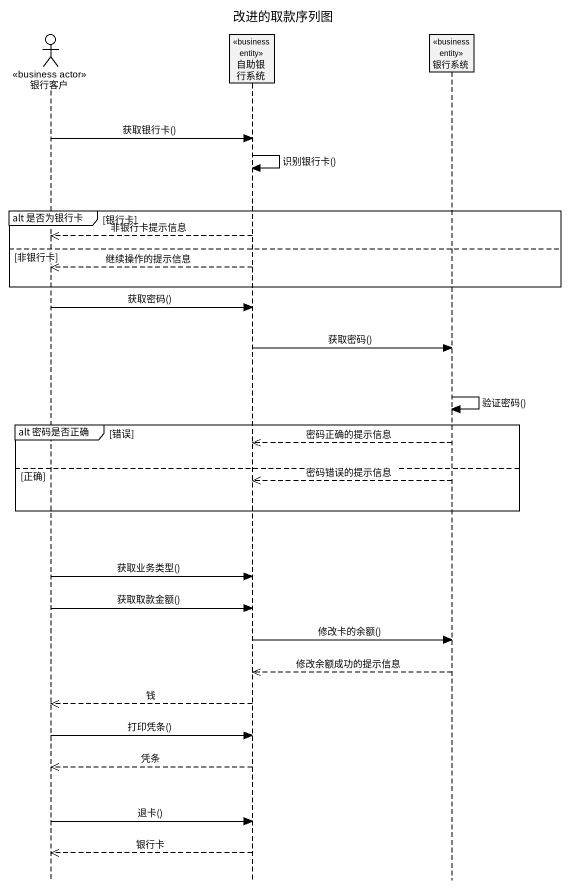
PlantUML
@startuml
title 改进的取款序列图
hide footbox
actor 银行客户 <<business actor>>
participant 自助银行系统 <<business entity>>
participant 银行系统 <<business entity>>

银行客户 -> 自助银行系统 : 获取银行卡()
自助银行系统 -> 自助银行系统 : 识别银行卡()
group alt 是否为银行卡 [银行卡]
  自助银行系统 -->> 银行客户 : 非银行卡提示信息
else 非银行卡
  自助银行系统 -->> 银行客户 : 继续操作的提示信息
end
银行客户 -> 自助银行系统 : 获取密码()
自助银行系统 -> 银行系统 : 获取密码()
银行系统 -> 银行系统 : 验证密码()
group alt 密码是否正确 [错误]
  银行系统 -->> 自助银行系统 : 密码正确的提示信息
else 正确
  银行系统 -->> 自助银行系统 : 密码错误的提示信息
end
银行客户 -> 自助银行系统 : 获取业务类型()
银行客户 -> 自助银行系统 : 获取取款金额()
自助银行系统 -> 银行系统 : 修改卡的余额()
银行系统 -->> 自助银行系统 : 修改余额成功的提示信息
自助银行系统 -->> 银行客户 : 钱
银行客户 -> 自助银行系统 : 打印凭条()
自助银行系统 -->> 银行客户 : 凭条
银行客户 -> 自助银行系统 : 退卡()
自助银行系统 -->> 银行客户 : 银行卡
@enduml
